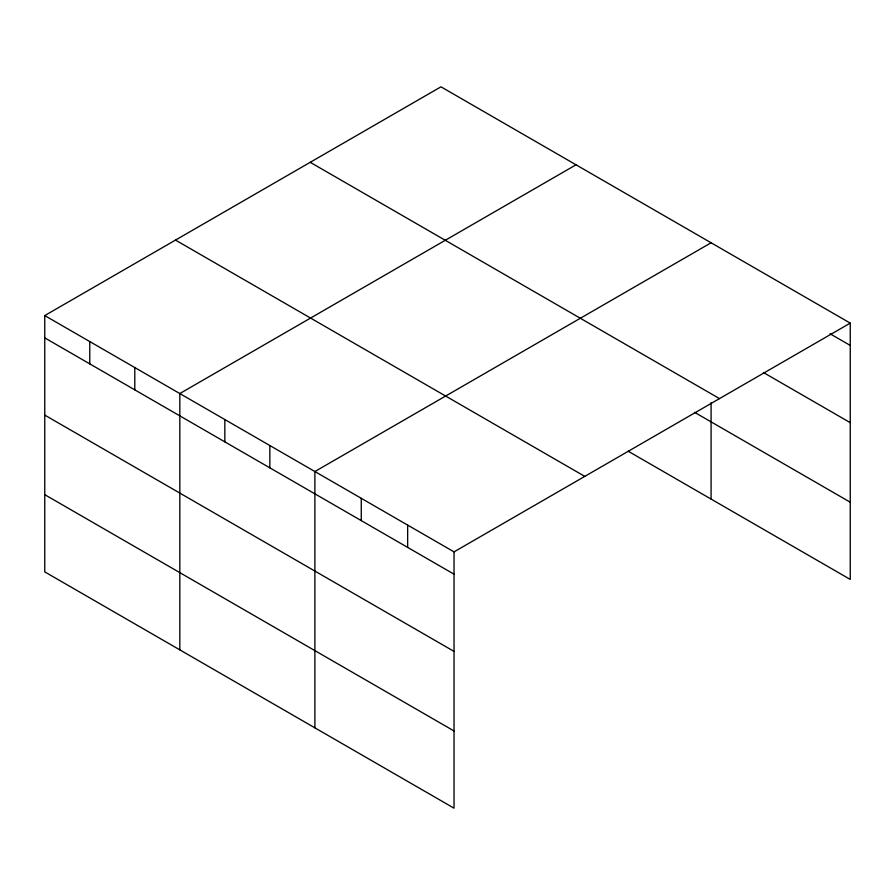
<?xml version="1.0" encoding="UTF-8"?>
<svg xmlns="http://www.w3.org/2000/svg" width="895" height="895" viewBox="0 0 895 895"><rect width="100%" height="100%" fill="white"/><g stroke="black" fill="none" stroke-linecap="round" stroke-linejoin="round"><path stroke-width="1.34" d="M44.75 315.577L454.033 551.868L454.033 808.174L44.75 571.883L44.75 315.577L440.966 86.826L850.25 323.117L850.25 579.423L628.156 451.203M576.022 164.803L179.817 393.554L179.817 649.859M711.089 242.78L314.883 471.531L314.883 727.836M454.033 551.868L850.25 323.117M830.034 333.757L850.25 345.425M763.424 372.521L850.25 422.653M310.207 162.308L719.502 398.611M694.509 412.293L850.25 502.207M175.498 240.084L584.793 476.386M44.75 337.874L454.033 574.176M44.75 415.101L454.033 651.403M44.75 494.655L454.033 730.958M711.089 402.661L711.089 499.086M407.65 525.096L407.65 547.393M361.267 498.314L361.267 520.621M269.854 445.542L269.854 467.839M224.835 419.542L224.835 441.85M134.798 367.554L134.798 389.862M89.768 341.566L89.768 363.873"/></g></svg>
